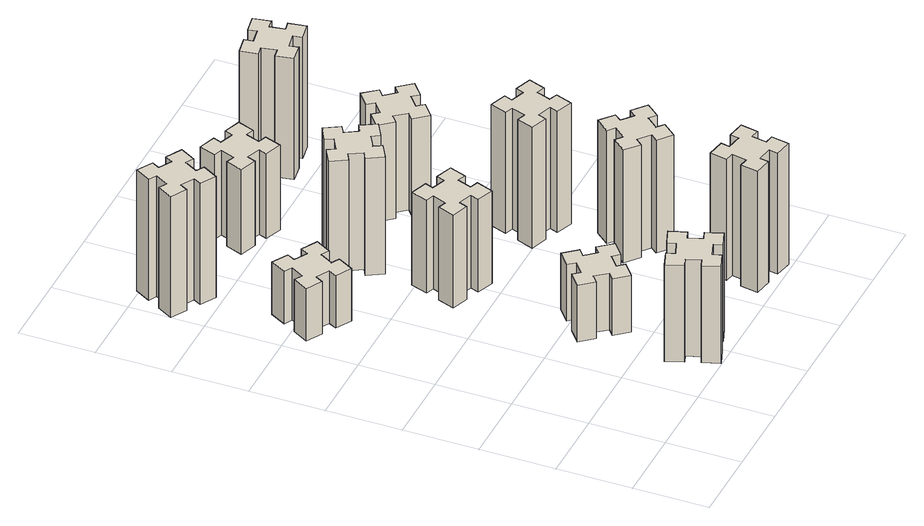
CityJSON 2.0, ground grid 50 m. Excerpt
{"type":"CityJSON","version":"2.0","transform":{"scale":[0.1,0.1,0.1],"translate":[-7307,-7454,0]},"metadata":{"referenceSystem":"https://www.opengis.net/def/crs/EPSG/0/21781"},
"CityObjects":{
"building1":{"type":"Building","attributes":{"class":"1000","function":"1000","usage":"1000","yearOfConstruction":2016,"roofType":"1000","measuredHeight":72,"storeysAboveGround":30,"storeysBelowGround":0},"geometry":[{"type":"Solid","lod":"1","boundaries":[[[[0,1,2,3,4,5,6,7,8,9,10,11,12,13,14,15,16,17,18,19]],[[17,16,20,21]],[[16,15,22,20]],[[15,14,23,22]],[[14,13,24,23]],[[13,12,25,24]],[[12,11,26,25]],[[11,10,27,26]],[[10,9,28,27]],[[9,8,29,28]],[[8,7,30,29]],[[7,6,31,30]],[[6,5,32,31]],[[5,4,33,32]],[[4,3,34,33]],[[3,2,35,34]],[[2,1,36,35]],[[1,0,37,36]],[[0,19,38,37]],[[19,18,39,38]],[[18,17,21,39]],[[24,25,26,27,28,29,30,31,32,33,34,35,36,37,38,39,21,20,22,23]]]]}]},
"building2":{"type":"Building","attributes":{"class":"1000","function":"1000","usage":"1000","yearOfConstruction":2016,"roofType":"1000","measuredHeight":39,"storeysAboveGround":30,"storeysBelowGround":0},"geometry":[{"type":"Solid","lod":"1","boundaries":[[[[40,41,42,43,44,45,46,47,48,49,50,51,52,53,54,55,56,57,58,59]],[[57,56,60,61]],[[56,55,62,60]],[[55,54,63,62]],[[54,53,64,63]],[[53,52,65,64]],[[52,51,66,65]],[[51,50,67,66]],[[50,49,68,67]],[[49,48,69,68]],[[48,47,70,69]],[[47,46,71,70]],[[46,45,72,71]],[[45,44,73,72]],[[44,43,74,73]],[[43,42,75,74]],[[42,41,76,75]],[[41,40,77,76]],[[40,59,78,77]],[[59,58,79,78]],[[58,57,61,79]],[[64,65,66,67,68,69,70,71,72,73,74,75,76,77,78,79,61,60,62,63]]]]}]},
"building3":{"type":"Building","attributes":{"class":"1000","function":"1000","usage":"1000","yearOfConstruction":2016,"roofType":"1000","measuredHeight":90,"storeysAboveGround":30,"storeysBelowGround":0},"geometry":[{"type":"Solid","lod":"1","boundaries":[[[[80,81,82,83,84,85,86,87,88,89,90,91,92,93,94,95,96,97,98,99]],[[97,96,100,101]],[[96,95,102,100]],[[95,94,103,102]],[[94,93,104,103]],[[93,92,105,104]],[[92,91,106,105]],[[91,90,107,106]],[[90,89,108,107]],[[89,88,109,108]],[[88,87,110,109]],[[87,86,111,110]],[[86,85,112,111]],[[85,84,113,112]],[[84,83,114,113]],[[83,82,115,114]],[[82,81,116,115]],[[81,80,117,116]],[[80,99,118,117]],[[99,98,119,118]],[[98,97,101,119]],[[104,105,106,107,108,109,110,111,112,113,114,115,116,117,118,119,101,100,102,103]]]]}]},
"building4":{"type":"Building","attributes":{"class":"1000","function":"1000","usage":"1000","yearOfConstruction":2016,"roofType":"1000","measuredHeight":42,"storeysAboveGround":30,"storeysBelowGround":0},"geometry":[{"type":"Solid","lod":"1","boundaries":[[[[120,121,122,123,124,125,126,127,128,129,130,131,132,133,134,135,136,137,138,139]],[[137,136,140,141]],[[136,135,142,140]],[[135,134,143,142]],[[134,133,144,143]],[[133,132,145,144]],[[132,131,146,145]],[[131,130,147,146]],[[130,129,148,147]],[[129,128,149,148]],[[128,127,150,149]],[[127,126,151,150]],[[126,125,152,151]],[[125,124,153,152]],[[124,123,154,153]],[[123,122,155,154]],[[122,121,156,155]],[[121,120,157,156]],[[120,139,158,157]],[[139,138,159,158]],[[138,137,141,159]],[[144,145,146,147,148,149,150,151,152,153,154,155,156,157,158,159,141,140,142,143]]]]}]},
"building5":{"type":"Building","attributes":{"class":"1000","function":"1000","usage":"1000","yearOfConstruction":2016,"roofType":"1000","measuredHeight":69,"storeysAboveGround":30,"storeysBelowGround":0},"geometry":[{"type":"Solid","lod":"1","boundaries":[[[[160,161,162,163,164,165,166,167,168,169,170,171,172,173,174,175,176,177,178,179]],[[177,176,180,181]],[[176,175,182,180]],[[175,174,183,182]],[[174,173,184,183]],[[173,172,185,184]],[[172,171,186,185]],[[171,170,187,186]],[[170,169,188,187]],[[169,168,189,188]],[[168,167,190,189]],[[167,166,191,190]],[[166,165,192,191]],[[165,164,193,192]],[[164,163,194,193]],[[163,162,195,194]],[[162,161,196,195]],[[161,160,197,196]],[[160,179,198,197]],[[179,178,199,198]],[[178,177,181,199]],[[184,185,186,187,188,189,190,191,192,193,194,195,196,197,198,199,181,180,182,183]]]]}]},
"building6":{"type":"Building","attributes":{"class":"1000","function":"1000","usage":"1000","yearOfConstruction":2016,"roofType":"1000","measuredHeight":87,"storeysAboveGround":30,"storeysBelowGround":0},"geometry":[{"type":"Solid","lod":"1","boundaries":[[[[200,201,202,203,204,205,206,207,208,209,210,211,212,213,214,215,216,217,218,219]],[[217,216,220,221]],[[216,215,222,220]],[[215,214,223,222]],[[214,213,224,223]],[[213,212,225,224]],[[212,211,226,225]],[[211,210,227,226]],[[210,209,228,227]],[[209,208,229,228]],[[208,207,230,229]],[[207,206,231,230]],[[206,205,232,231]],[[205,204,233,232]],[[204,203,234,233]],[[203,202,235,234]],[[202,201,236,235]],[[201,200,237,236]],[[200,219,238,237]],[[219,218,239,238]],[[218,217,221,239]],[[224,225,226,227,228,229,230,231,232,233,234,235,236,237,238,239,221,220,222,223]]]]}]},
"building7":{"type":"Building","attributes":{"class":"1000","function":"1000","usage":"1000","yearOfConstruction":2016,"roofType":"1000","measuredHeight":90,"storeysAboveGround":30,"storeysBelowGround":0},"geometry":[{"type":"Solid","lod":"1","boundaries":[[[[240,241,242,243,244,245,246,247,248,249,250,251,252,253,254,255,256,257,258,259]],[[257,256,260,261]],[[256,255,262,260]],[[255,254,263,262]],[[254,253,264,263]],[[253,252,265,264]],[[252,251,266,265]],[[251,250,267,266]],[[250,249,268,267]],[[249,248,269,268]],[[248,247,270,269]],[[247,246,271,270]],[[246,245,272,271]],[[245,244,273,272]],[[244,243,274,273]],[[243,242,275,274]],[[242,241,276,275]],[[241,240,277,276]],[[240,259,278,277]],[[259,258,279,278]],[[258,257,261,279]],[[264,265,266,267,268,269,270,271,272,273,274,275,276,277,278,279,261,260,262,263]]]]}]},
"building8":{"type":"Building","attributes":{"class":"1000","function":"1000","usage":"1000","yearOfConstruction":2016,"roofType":"1000","measuredHeight":63,"storeysAboveGround":30,"storeysBelowGround":0},"geometry":[{"type":"Solid","lod":"1","boundaries":[[[[280,281,282,283,284,285,286,287,288,289,290,291,292,293,294,295,296,297,298,299]],[[297,296,300,301]],[[296,295,302,300]],[[295,294,303,302]],[[294,293,304,303]],[[293,292,305,304]],[[292,291,306,305]],[[291,290,307,306]],[[290,289,308,307]],[[289,288,309,308]],[[288,287,310,309]],[[287,286,311,310]],[[286,285,312,311]],[[285,284,313,312]],[[284,283,314,313]],[[283,282,315,314]],[[282,281,316,315]],[[281,280,317,316]],[[280,299,318,317]],[[299,298,319,318]],[[298,297,301,319]],[[304,305,306,307,308,309,310,311,312,313,314,315,316,317,318,319,301,300,302,303]]]]}]},
"building9":{"type":"Building","attributes":{"class":"1000","function":"1000","usage":"1000","yearOfConstruction":2016,"roofType":"1000","measuredHeight":84,"storeysAboveGround":30,"storeysBelowGround":0},"geometry":[{"type":"Solid","lod":"1","boundaries":[[[[320,321,322,323,324,325,326,327,328,329,330,331,332,333,334,335,336,337,338,339]],[[337,336,340,341]],[[336,335,342,340]],[[335,334,343,342]],[[334,333,344,343]],[[333,332,345,344]],[[332,331,346,345]],[[331,330,347,346]],[[330,329,348,347]],[[329,328,349,348]],[[328,327,350,349]],[[327,326,351,350]],[[326,325,352,351]],[[325,324,353,352]],[[324,323,354,353]],[[323,322,355,354]],[[322,321,356,355]],[[321,320,357,356]],[[320,339,358,357]],[[339,338,359,358]],[[338,337,341,359]],[[344,345,346,347,348,349,350,351,352,353,354,355,356,357,358,359,341,340,342,343]]]]}]},
"building10":{"type":"Building","attributes":{"class":"1000","function":"1000","usage":"1000","yearOfConstruction":2016,"roofType":"1000","measuredHeight":90,"storeysAboveGround":30,"storeysBelowGround":0},"geometry":[{"type":"Solid","lod":"1","boundaries":[[[[360,361,362,363,364,365,366,367,368,369,370,371,372,373,374,375,376,377,378,379]],[[377,376,380,381]],[[376,375,382,380]],[[375,374,383,382]],[[374,373,384,383]],[[373,372,385,384]],[[372,371,386,385]],[[371,370,387,386]],[[370,369,388,387]],[[369,368,389,388]],[[368,367,390,389]],[[367,366,391,390]],[[366,365,392,391]],[[365,364,393,392]],[[364,363,394,393]],[[363,362,395,394]],[[362,361,396,395]],[[361,360,397,396]],[[360,379,398,397]],[[379,378,399,398]],[[378,377,381,399]],[[384,385,386,387,388,389,390,391,392,393,394,395,396,397,398,399,381,380,382,383]]]]}]},
"building11":{"type":"Building","attributes":{"class":"1000","function":"1000","usage":"1000","yearOfConstruction":2016,"roofType":"1000","measuredHeight":72,"storeysAboveGround":30,"storeysBelowGround":0},"geometry":[{"type":"Solid","lod":"1","boundaries":[[[[400,401,402,403,404,405,406,407,408,409,410,411,412,413,414,415,416,417,418,419]],[[417,416,420,421]],[[416,415,422,420]],[[415,414,423,422]],[[414,413,424,423]],[[413,412,425,424]],[[412,411,426,425]],[[411,410,427,426]],[[410,409,428,427]],[[409,408,429,428]],[[408,407,430,429]],[[407,406,431,430]],[[406,405,432,431]],[[405,404,433,432]],[[404,403,434,433]],[[403,402,435,434]],[[402,401,436,435]],[[401,400,437,436]],[[400,419,438,437]],[[419,418,439,438]],[[418,417,421,439]],[[424,425,426,427,428,429,430,431,432,433,434,435,436,437,438,439,421,420,422,423]]]]}]},
"building12":{"type":"Building","attributes":{"class":"1000","function":"1000","usage":"1000","yearOfConstruction":2016,"roofType":"1000","measuredHeight":90,"storeysAboveGround":30,"storeysBelowGround":0},"geometry":[{"type":"Solid","lod":"1","boundaries":[[[[440,441,442,443,444,445,446,447,448,449,450,451,452,453,454,455,456,457,458,459]],[[457,456,460,461]],[[456,455,462,460]],[[455,454,463,462]],[[454,453,464,463]],[[453,452,465,464]],[[452,451,466,465]],[[451,450,467,466]],[[450,449,468,467]],[[449,448,469,468]],[[448,447,470,469]],[[447,446,471,470]],[[446,445,472,471]],[[445,444,473,472]],[[444,443,474,473]],[[443,442,475,474]],[[442,441,476,475]],[[441,440,477,476]],[[440,459,478,477]],[[459,458,479,478]],[[458,457,461,479]],[[464,465,466,467,468,469,470,471,472,473,474,475,476,477,478,479,461,460,462,463]]]]}]}
},
"vertices":[
[966,105,0],[1060,139,0],[1080,83,0],[1193,124,0],[1152,237,0],[1096,216,0],[1062,310,0],[1118,330,0],[1077,443,0],[964,402,0],[985,346,0],[891,312,0],[870,368,0],[757,327,0],[799,214,0],[855,235,0],[889,141,0],[833,120,0],[874,7,0],[987,49,0],[889,141,720],[833,120,720],[855,235,720],[799,214,720],[757,327,720],[870,368,720],[891,312,720],[985,346,720],[964,402,720],[1077,443,720],[1118,330,720],[1062,310,720],[1096,216,720],[1152,237,720],[1193,124,720],[1080,83,720],[1060,139,720],[966,105,720],[987,49,720],[874,7,720],
[406,2347,0],[456,2434,0],[508,2404,0],[568,2508,0],[464,2568,0],[434,2516,0],[347,2566,0],[377,2618,0],[273,2678,0],[213,2574,0],[265,2544,0],[215,2457,0],[163,2487,0],[103,2383,0],[207,2323,0],[237,2375,0],[324,2325,0],[294,2273,0],[398,2213,0],[458,2317,0],[324,2325,390],[294,2273,390],[237,2375,390],[207,2323,390],[103,2383,390],[163,2487,390],[215,2457,390],[265,2544,390],[213,2574,390],[273,2678,390],[377,2618,390],[347,2566,390],[434,2516,390],[464,2568,390],[568,2508,390],[508,2404,390],[456,2434,390],[406,2347,390],[458,2317,390],[398,2213,390],
[137,3215,0],[224,3165,0],[194,3113,0],[298,3053,0],[358,3157,0],[306,3187,0],[356,3274,0],[408,3244,0],[468,3348,0],[364,3408,0],[334,3356,0],[247,3406,0],[277,3458,0],[173,3518,0],[113,3414,0],[165,3384,0],[115,3297,0],[63,3327,0],[3,3223,0],[107,3163,0],[115,3297,900],[63,3327,900],[165,3384,900],[113,3414,900],[173,3518,900],[277,3458,900],[247,3406,900],[334,3356,900],[364,3408,900],[468,3348,900],[408,3244,900],[356,3274,900],[306,3187,900],[358,3157,900],[298,3053,900],[194,3113,900],[224,3165,900],[137,3215,900],[107,3163,900],[3,3223,900],
[943,982,0],[866,917,0],[828,963,0],[736,886,0],[813,794,0],[859,833,0],[923,756,0],[877,718,0],[954,626,0],[1046,703,0],[1008,749,0],[1084,813,0],[1123,767,0],[1215,844,0],[1138,936,0],[1092,898,0],[1027,974,0],[1073,1013,0],[996,1105,0],[904,1028,0],[1027,974,420],[1073,1013,420],[1092,898,420],[1138,936,420],[1215,844,420],[1123,767,420],[1084,813,420],[1008,749,420],[1046,703,420],[954,626,420],[877,718,420],[923,756,420],[859,833,420],[813,794,420],[736,886,420],[828,963,420],[866,917,420],[943,982,420],[904,1028,420],[996,1105,420],
[1062,1721,0],[1096,1815,0],[1152,1794,0],[1193,1907,0],[1080,1948,0],[1060,1892,0],[966,1926,0],[987,1982,0],[874,2023,0],[833,1910,0],[889,1890,0],[855,1796,0],[799,1817,0],[757,1704,0],[870,1663,0],[891,1719,0],[985,1685,0],[964,1629,0],[1077,1587,0],[1118,1700,0],[985,1685,690],[964,1629,690],[891,1719,690],[870,1663,690],[757,1704,690],[799,1817,690],[855,1796,690],[889,1890,690],[833,1910,690],[874,2023,690],[987,1982,690],[966,1926,690],[1060,1892,690],[1080,1948,690],[1193,1907,690],[1152,1794,690],[1096,1815,690],[1062,1721,690],[1118,1700,690],[1077,1587,690],
[987,2325,0],[1074,2375,0],[1104,2323,0],[1208,2383,0],[1148,2487,0],[1096,2457,0],[1046,2544,0],[1098,2574,0],[1038,2678,0],[934,2618,0],[964,2566,0],[877,2516,0],[847,2568,0],[743,2508,0],[803,2404,0],[855,2434,0],[905,2347,0],[853,2317,0],[913,2213,0],[1017,2273,0],[905,2347,870],[853,2317,870],[855,2434,870],[803,2404,870],[743,2508,870],[847,2568,870],[877,2516,870],[964,2566,870],[934,2618,870],[1038,2678,870],[1098,2574,870],[1046,2544,870],[1096,2457,870],[1148,2487,870],[1208,2383,870],[1104,2323,870],[1074,2375,870],[987,2325,870],[1017,2273,870],[913,2213,870],
[1884,325,0],[1785,342,0],[1796,401,0],[1677,422,0],[1657,304,0],[1716,294,0],[1698,195,0],[1639,206,0],[1618,87,0],[1737,67,0],[1747,126,0],[1845,108,0],[1835,49,0],[1953,28,0],[1974,147,0],[1915,157,0],[1932,255,0],[1991,245,0],[2012,363,0],[1894,384,0],[1932,255,900],[1991,245,900],[1915,157,900],[1974,147,900],[1953,28,900],[1835,49,900],[1845,108,900],[1747,126,900],[1737,67,900],[1618,87,900],[1639,206,900],[1698,195,900],[1716,294,900],[1657,304,900],[1677,422,900],[1796,401,900],[1785,342,900],[1884,325,900],[1894,384,900],[2012,363,900],
[1062,3101,0],[1096,3195,0],[1152,3174,0],[1193,3287,0],[1080,3328,0],[1060,3272,0],[966,3306,0],[987,3362,0],[874,3403,0],[833,3290,0],[889,3270,0],[855,3176,0],[799,3197,0],[757,3084,0],[870,3043,0],[891,3099,0],[985,3065,0],[964,3009,0],[1077,2967,0],[1118,3080,0],[985,3065,630],[964,3009,630],[891,3099,630],[870,3043,630],[757,3084,630],[799,3197,630],[855,3176,630],[889,3270,630],[833,3290,630],[874,3403,630],[987,3362,630],[966,3306,630],[1060,3272,630],[1080,3328,630],[1193,3287,630],[1152,3174,630],[1096,3195,630],[1062,3101,630],[1118,3080,630],[1077,2967,630],
[1867,856,0],[1932,933,0],[1978,894,0],[2055,986,0],[1963,1063,0],[1924,1017,0],[1848,1082,0],[1886,1128,0],[1794,1205,0],[1717,1113,0],[1763,1074,0],[1699,998,0],[1653,1036,0],[1576,944,0],[1668,867,0],[1706,913,0],[1783,849,0],[1744,803,0],[1836,726,0],[1913,818,0],[1783,849,840],[1744,803,840],[1706,913,840],[1668,867,840],[1576,944,840],[1653,1036,840],[1699,998,840],[1763,1074,840],[1717,1113,840],[1794,1205,840],[1886,1128,840],[1848,1082,840],[1924,1017,840],[1963,1063,840],[2055,986,840],[1978,894,840],[1932,933,840],[1867,856,840],[1913,818,840],[1836,726,840],
[1800,1692,0],[1706,1726,0],[1727,1782,0],[1614,1823,0],[1573,1710,0],[1629,1690,0],[1595,1596,0],[1539,1617,0],[1497,1504,0],[1610,1463,0],[1631,1519,0],[1725,1485,0],[1704,1429,0],[1817,1387,0],[1858,1500,0],[1802,1521,0],[1836,1615,0],[1892,1594,0],[1933,1707,0],[1820,1748,0],[1836,1615,900],[1892,1594,900],[1802,1521,900],[1858,1500,900],[1817,1387,900],[1704,1429,900],[1725,1485,900],[1631,1519,900],[1610,1463,900],[1497,1504,900],[1539,1617,900],[1595,1596,900],[1629,1690,900],[1573,1710,900],[1614,1823,900],[1727,1782,900],[1706,1726,900],[1800,1692,900],[1820,1748,900],[1933,1707,900],
[1499,2413,0],[1563,2336,0],[1517,2298,0],[1594,2206,0],[1686,2283,0],[1648,2329,0],[1724,2393,0],[1763,2347,0],[1855,2424,0],[1778,2516,0],[1732,2478,0],[1667,2554,0],[1713,2593,0],[1636,2685,0],[1544,2608,0],[1583,2562,0],[1506,2497,0],[1468,2543,0],[1376,2466,0],[1453,2374,0],[1506,2497,720],[1468,2543,720],[1583,2562,720],[1544,2608,720],[1636,2685,720],[1713,2593,720],[1667,2554,720],[1732,2478,720],[1778,2516,720],[1855,2424,720],[1763,2347,720],[1724,2393,720],[1648,2329,720],[1686,2283,720],[1594,2206,720],[1517,2298,720],[1563,2336,720],[1499,2413,720],[1453,2374,720],[1376,2466,720],
[1598,3315,0],[1616,3217,0],[1557,3207,0],[1577,3088,0],[1696,3109,0],[1685,3168,0],[1784,3186,0],[1794,3127,0],[1912,3147,0],[1891,3266,0],[1832,3255,0],[1815,3354,0],[1874,3364,0],[1853,3482,0],[1735,3461,0],[1745,3402,0],[1647,3385,0],[1637,3444,0],[1518,3423,0],[1539,3305,0],[1647,3385,900],[1637,3444,900],[1745,3402,900],[1735,3461,900],[1853,3482,900],[1874,3364,900],[1815,3354,900],[1832,3255,900],[1891,3266,900],[1912,3147,900],[1794,3127,900],[1784,3186,900],[1685,3168,900],[1696,3109,900],[1577,3088,900],[1557,3207,900],[1616,3217,900],[1598,3315,900],[1539,3305,900],[1518,3423,900]
]}
